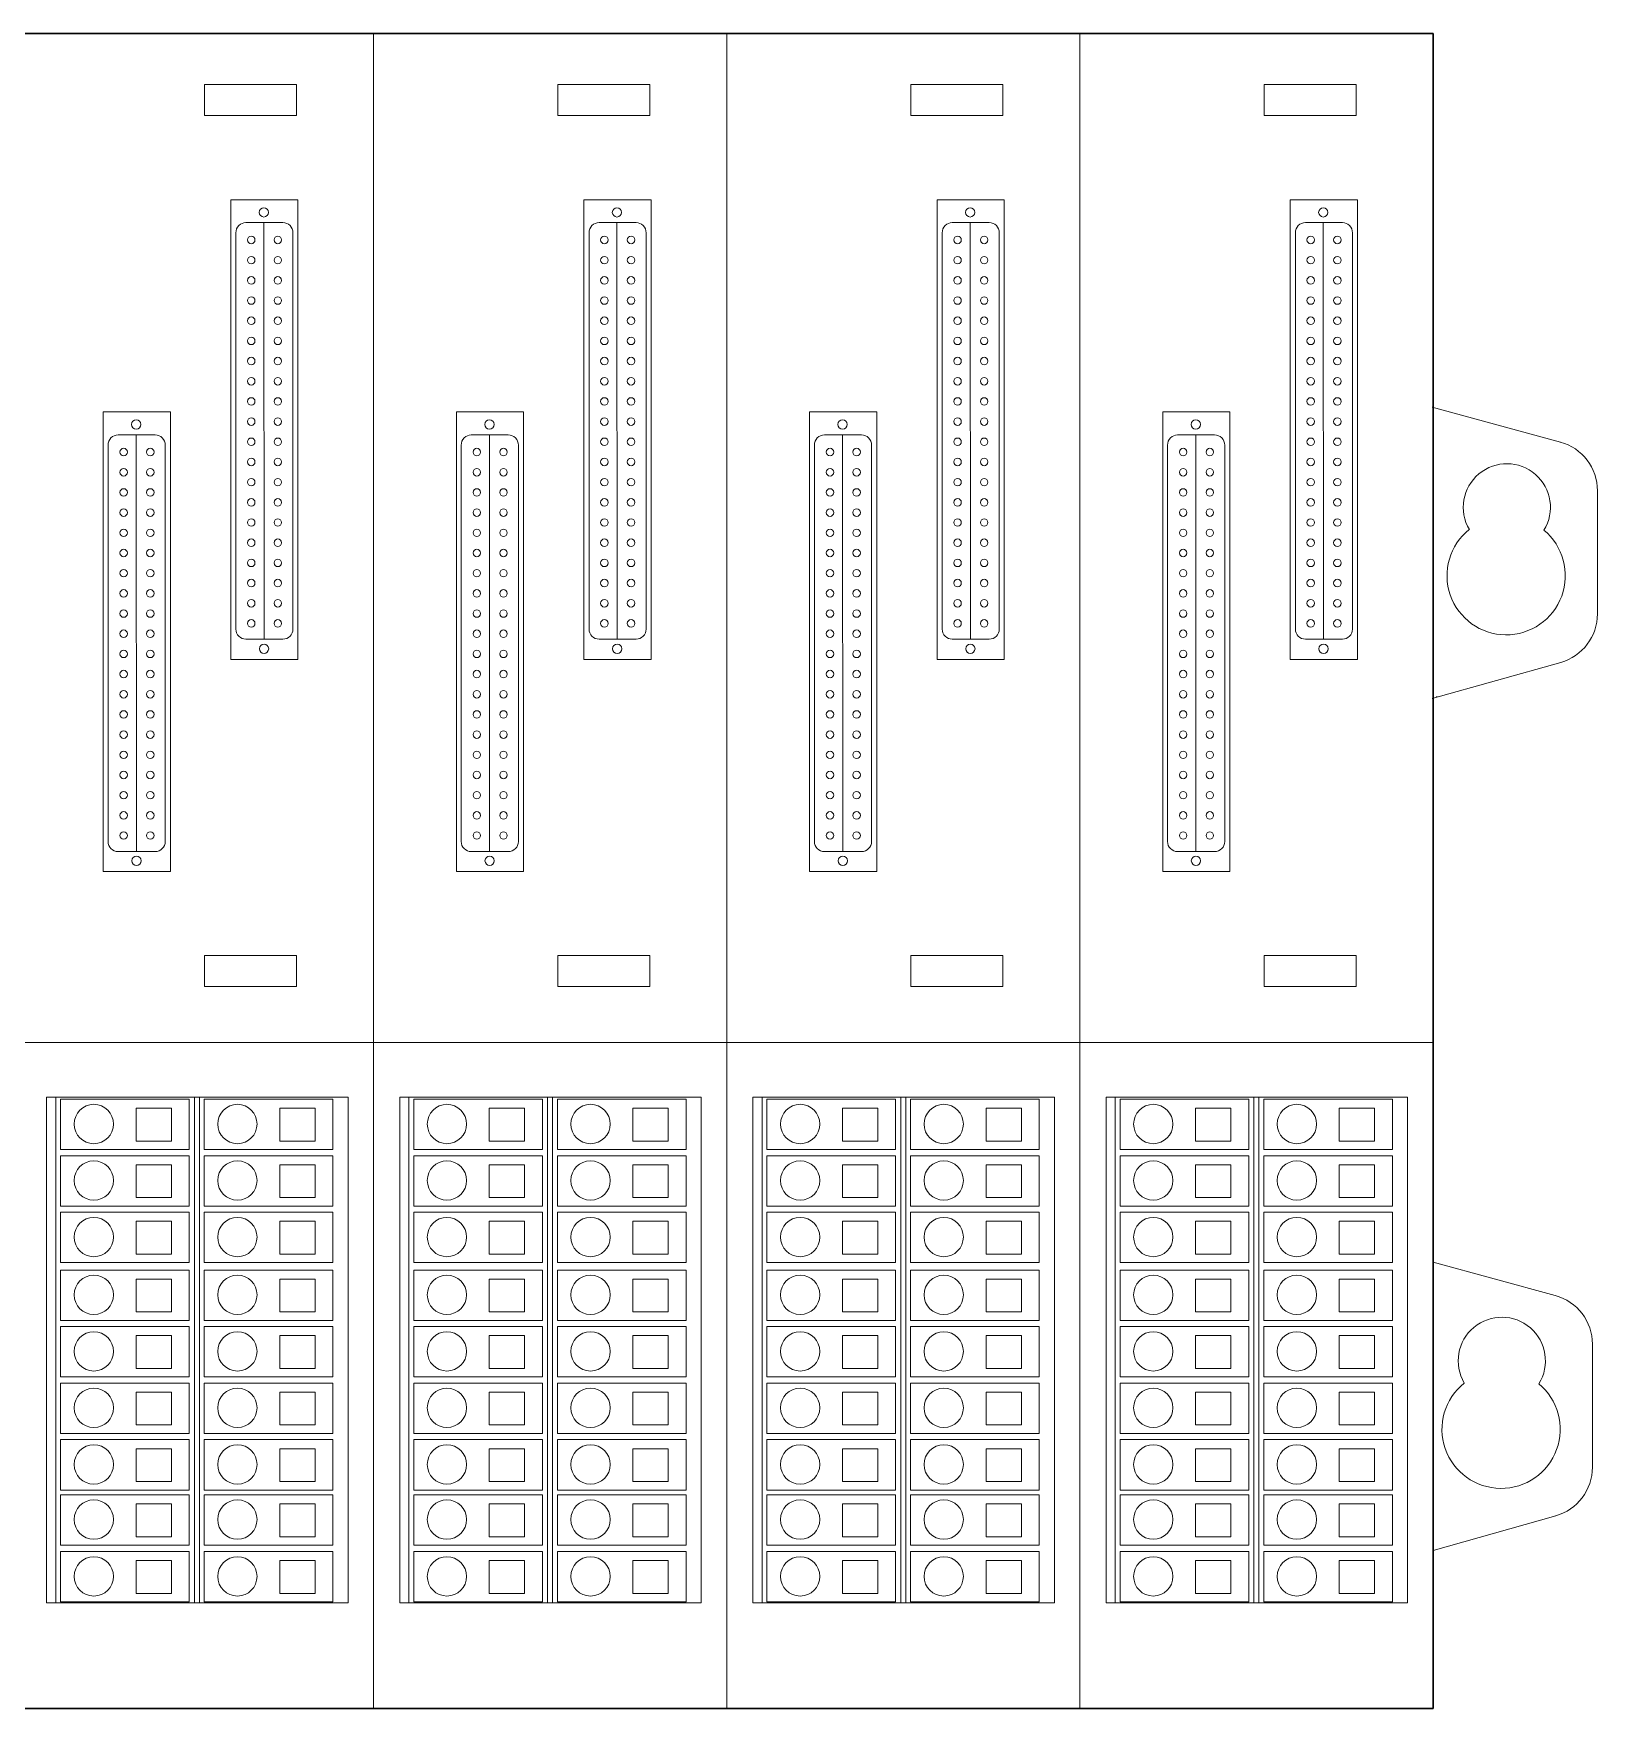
# Model space of a CAD drawing. Header units: millimetres. Extents: x 33157 to 59611, y -29750 to 1750.
# Drawn here: x 55135.3 to 55290.3, y 1074 to 1240 of the extents above; entities that cross this region are included whole.
import ezdxf

# ---------------------------------------------------------------- set-up
doc = ezdxf.new("R2010")
doc.units = ezdxf.units.MM
doc.layers.get('0').update_dxf_attribs({"lineweight": 18})
doc.layers.add('细实线', color=7, linetype='Continuous', lineweight=20)

msp = doc.modelspace()

# ---------------------------------------------------------------- linework, layer by layer
for p, q in [((55169, 1240.01), (55169, 1074.01)), ((55204, 1240.01), (55204, 1074.01)), ((55204, 1240.01), (55204, 1074.01)), ((55239, 1240.01), (55239, 1074.01)), ((55286.61, 1199.53), (55273.9, 1202.99)), ((55290.29, 1182.5), (55290.29, 1194.7)), ((55286.65, 1177.69), (55273.9, 1174.1)), ((55274.29, 1174.26), (55274.45, 1174.26)), ((54854, 1140.01), (55274, 1140.01)), ((55137.5, 1134.61), (55151.24, 1134.61)), ((55137.5, 1134.61), (55137.5, 1084.47)), ((55151.24, 1134.61), (55151.24, 1084.47)), ((55151.24, 1134.61), (55164.99, 1134.61)), ((55151.73, 1134.61), (55151.73, 1084.47)), ((55172.5, 1134.61), (55186.24, 1134.61)), ((55172.5, 1134.61), (55172.5, 1084.47)), ((55186.24, 1134.61), (55186.24, 1084.47)), ((55186.24, 1134.61), (55199.99, 1134.61)), ((55186.73, 1134.61), (55186.73, 1084.47)), ((55207.5, 1134.61), (55221.24, 1134.61)), ((55207.5, 1134.61), (55207.5, 1084.47)), ((55221.24, 1134.61), (55221.24, 1084.47)), ((55221.24, 1134.61), (55234.99, 1134.61)), ((55221.73, 1134.61), (55221.73, 1084.47)), ((55242.5, 1134.61), (55256.24, 1134.61)), ((55242.5, 1134.61), (55242.5, 1084.47)), ((55256.24, 1134.61), (55256.24, 1084.47)), ((55256.24, 1134.61), (55269.99, 1134.61)), ((55256.73, 1134.61), (55256.73, 1084.47)), ((55286.11, 1114.94), (55274, 1118.24)), ((55289.79, 1097.92), (55289.79, 1110.12)), ((55286.15, 1093.1), (55274, 1089.68))]:
    msp.add_line(p, q)
at = {"lineweight": 30}
msp.add_line((55274, 1240.01), (55274, 1074.01), dxfattribs=at)
msp.add_lwpolyline([(55274, 1240.01), (54854, 1240.01), (54854, 1074.01), (55274, 1074.01)], dxfattribs=at)
for points in [[(55152.25, 1234.97), (55152.25, 1231.9), (55161.36, 1231.9), (55161.36, 1234.97)], [(55187.25, 1234.97), (55187.25, 1231.9), (55196.36, 1231.9), (55196.36, 1234.97)], [(55222.25, 1234.97), (55222.25, 1231.9), (55231.36, 1231.9), (55231.36, 1234.97)], [(55257.25, 1234.97), (55257.25, 1231.9), (55266.36, 1231.9), (55266.36, 1234.97)], [(55152.25, 1148.64), (55152.25, 1145.56), (55161.36, 1145.56), (55161.36, 1148.64)], [(55187.25, 1148.64), (55187.25, 1145.56), (55196.36, 1145.56), (55196.36, 1148.64)], [(55222.25, 1148.64), (55222.25, 1145.56), (55231.36, 1145.56), (55231.36, 1148.64)], [(55257.25, 1148.64), (55257.25, 1145.56), (55266.36, 1145.56), (55266.36, 1148.64)], [(55136.59, 1134.61), (55136.59, 1084.47), (55166.47, 1084.47), (55166.47, 1134.61)], [(55137.98, 1134.4), (55137.98, 1129.4), (55150.73, 1129.4), (55150.73, 1134.4)], [(55152.21, 1134.4), (55152.21, 1129.4), (55164.96, 1129.4), (55164.96, 1134.4)], [(55171.59, 1134.61), (55171.59, 1084.47), (55201.47, 1084.47), (55201.47, 1134.61)], [(55172.98, 1134.4), (55172.98, 1129.4), (55185.73, 1129.4), (55185.73, 1134.4)], [(55187.21, 1134.4), (55187.21, 1129.4), (55199.96, 1129.4), (55199.96, 1134.4)], [(55206.59, 1134.61), (55206.59, 1084.47), (55236.47, 1084.47), (55236.47, 1134.61)], [(55207.98, 1134.4), (55207.98, 1129.4), (55220.73, 1129.4), (55220.73, 1134.4)], [(55222.21, 1134.4), (55222.21, 1129.4), (55234.96, 1129.4), (55234.96, 1134.4)], [(55241.59, 1134.61), (55241.59, 1084.47), (55271.47, 1084.47), (55271.47, 1134.61)], [(55242.98, 1134.4), (55242.98, 1129.4), (55255.73, 1129.4), (55255.73, 1134.4)], [(55257.21, 1134.4), (55257.21, 1129.4), (55269.96, 1129.4), (55269.96, 1134.4)], [(55145.46, 1133.5), (55145.46, 1130.25), (55148.97, 1130.25), (55148.97, 1133.5)], [(55159.69, 1133.5), (55159.69, 1130.25), (55163.2, 1130.25), (55163.2, 1133.5)], [(55180.46, 1133.5), (55180.46, 1130.25), (55183.97, 1130.25), (55183.97, 1133.5)], [(55194.69, 1133.5), (55194.69, 1130.25), (55198.2, 1130.25), (55198.2, 1133.5)], [(55215.46, 1133.5), (55215.46, 1130.25), (55218.97, 1130.25), (55218.97, 1133.5)], [(55229.69, 1133.5), (55229.69, 1130.25), (55233.2, 1130.25), (55233.2, 1133.5)], [(55250.46, 1133.5), (55250.46, 1130.25), (55253.97, 1130.25), (55253.97, 1133.5)], [(55264.69, 1133.5), (55264.69, 1130.25), (55268.2, 1130.25), (55268.2, 1133.5)], [(55137.98, 1128.8), (55137.98, 1123.8), (55150.73, 1123.8), (55150.73, 1128.8)], [(55152.21, 1128.8), (55152.21, 1123.8), (55164.96, 1123.8), (55164.96, 1128.8)], [(55172.98, 1128.8), (55172.98, 1123.8), (55185.73, 1123.8), (55185.73, 1128.8)], [(55187.21, 1128.8), (55187.21, 1123.8), (55199.96, 1123.8), (55199.96, 1128.8)], [(55207.98, 1128.8), (55207.98, 1123.8), (55220.73, 1123.8), (55220.73, 1128.8)], [(55222.21, 1128.8), (55222.21, 1123.8), (55234.96, 1123.8), (55234.96, 1128.8)], [(55242.98, 1128.8), (55242.98, 1123.8), (55255.73, 1123.8), (55255.73, 1128.8)], [(55257.21, 1128.8), (55257.21, 1123.8), (55269.96, 1123.8), (55269.96, 1128.8)], [(55145.46, 1127.9), (55145.46, 1124.65), (55148.97, 1124.65), (55148.97, 1127.9)], [(55159.69, 1127.9), (55159.69, 1124.65), (55163.2, 1124.65), (55163.2, 1127.9)], [(55180.46, 1127.9), (55180.46, 1124.65), (55183.97, 1124.65), (55183.97, 1127.9)], [(55194.69, 1127.9), (55194.69, 1124.65), (55198.2, 1124.65), (55198.2, 1127.9)], [(55215.46, 1127.9), (55215.46, 1124.65), (55218.97, 1124.65), (55218.97, 1127.9)], [(55229.69, 1127.9), (55229.69, 1124.65), (55233.2, 1124.65), (55233.2, 1127.9)], [(55250.46, 1127.9), (55250.46, 1124.65), (55253.97, 1124.65), (55253.97, 1127.9)], [(55264.69, 1127.9), (55264.69, 1124.65), (55268.2, 1124.65), (55268.2, 1127.9)], [(55137.98, 1123.2), (55137.98, 1118.2), (55150.73, 1118.2), (55150.73, 1123.2)], [(55145.46, 1122.3), (55145.46, 1119.05), (55148.97, 1119.05), (55148.97, 1122.3)], [(55152.21, 1123.2), (55152.21, 1118.2), (55164.96, 1118.2), (55164.96, 1123.2)], [(55159.69, 1122.3), (55159.69, 1119.05), (55163.2, 1119.05), (55163.2, 1122.3)], [(55172.98, 1123.2), (55172.98, 1118.2), (55185.73, 1118.2), (55185.73, 1123.2)], [(55180.46, 1122.3), (55180.46, 1119.05), (55183.97, 1119.05), (55183.97, 1122.3)], [(55187.21, 1123.2), (55187.21, 1118.2), (55199.96, 1118.2), (55199.96, 1123.2)], [(55194.69, 1122.3), (55194.69, 1119.05), (55198.2, 1119.05), (55198.2, 1122.3)], [(55207.98, 1123.2), (55207.98, 1118.2), (55220.73, 1118.2), (55220.73, 1123.2)], [(55215.46, 1122.3), (55215.46, 1119.05), (55218.97, 1119.05), (55218.97, 1122.3)], [(55222.21, 1123.2), (55222.21, 1118.2), (55234.96, 1118.2), (55234.96, 1123.2)], [(55229.69, 1122.3), (55229.69, 1119.05), (55233.2, 1119.05), (55233.2, 1122.3)], [(55242.98, 1123.2), (55242.98, 1118.2), (55255.73, 1118.2), (55255.73, 1123.2)], [(55250.46, 1122.3), (55250.46, 1119.05), (55253.97, 1119.05), (55253.97, 1122.3)], [(55257.21, 1123.2), (55257.21, 1118.2), (55269.96, 1118.2), (55269.96, 1123.2)], [(55264.69, 1122.3), (55264.69, 1119.05), (55268.2, 1119.05), (55268.2, 1122.3)], [(55137.98, 1117.47), (55137.98, 1112.47), (55150.73, 1112.47), (55150.73, 1117.47)], [(55152.21, 1117.47), (55152.21, 1112.47), (55164.96, 1112.47), (55164.96, 1117.47)], [(55172.98, 1117.47), (55172.98, 1112.47), (55185.73, 1112.47), (55185.73, 1117.47)], [(55187.21, 1117.47), (55187.21, 1112.47), (55199.96, 1112.47), (55199.96, 1117.47)], [(55207.98, 1117.47), (55207.98, 1112.47), (55220.73, 1112.47), (55220.73, 1117.47)], [(55222.21, 1117.47), (55222.21, 1112.47), (55234.96, 1112.47), (55234.96, 1117.47)], [(55242.98, 1117.47), (55242.98, 1112.47), (55255.73, 1112.47), (55255.73, 1117.47)], [(55257.21, 1117.47), (55257.21, 1112.47), (55269.96, 1112.47), (55269.96, 1117.47)], [(55145.46, 1116.57), (55145.46, 1113.32), (55148.97, 1113.32), (55148.97, 1116.57)], [(55159.69, 1116.57), (55159.69, 1113.32), (55163.2, 1113.32), (55163.2, 1116.57)], [(55180.46, 1116.57), (55180.46, 1113.32), (55183.97, 1113.32), (55183.97, 1116.57)], [(55194.69, 1116.57), (55194.69, 1113.32), (55198.2, 1113.32), (55198.2, 1116.57)], [(55215.46, 1116.57), (55215.46, 1113.32), (55218.97, 1113.32), (55218.97, 1116.57)], [(55229.69, 1116.57), (55229.69, 1113.32), (55233.2, 1113.32), (55233.2, 1116.57)], [(55250.46, 1116.57), (55250.46, 1113.32), (55253.97, 1113.32), (55253.97, 1116.57)], [(55264.69, 1116.57), (55264.69, 1113.32), (55268.2, 1113.32), (55268.2, 1116.57)], [(55137.98, 1111.87), (55137.98, 1106.87), (55150.73, 1106.87), (55150.73, 1111.87)], [(55145.46, 1110.97), (55145.46, 1107.72), (55148.97, 1107.72), (55148.97, 1110.97)], [(55152.21, 1111.87), (55152.21, 1106.87), (55164.96, 1106.87), (55164.96, 1111.87)], [(55159.69, 1110.97), (55159.69, 1107.72), (55163.2, 1107.72), (55163.2, 1110.97)], [(55172.98, 1111.87), (55172.98, 1106.87), (55185.73, 1106.87), (55185.73, 1111.87)], [(55180.46, 1110.97), (55180.46, 1107.72), (55183.97, 1107.72), (55183.97, 1110.97)], [(55187.21, 1111.87), (55187.21, 1106.87), (55199.96, 1106.87), (55199.96, 1111.87)], [(55194.69, 1110.97), (55194.69, 1107.72), (55198.2, 1107.72), (55198.2, 1110.97)], [(55207.98, 1111.87), (55207.98, 1106.87), (55220.73, 1106.87), (55220.73, 1111.87)], [(55215.46, 1110.97), (55215.46, 1107.72), (55218.97, 1107.72), (55218.97, 1110.97)], [(55222.21, 1111.87), (55222.21, 1106.87), (55234.96, 1106.87), (55234.96, 1111.87)], [(55229.69, 1110.97), (55229.69, 1107.72), (55233.2, 1107.72), (55233.2, 1110.97)], [(55242.98, 1111.87), (55242.98, 1106.87), (55255.73, 1106.87), (55255.73, 1111.87)], [(55250.46, 1110.97), (55250.46, 1107.72), (55253.97, 1107.72), (55253.97, 1110.97)], [(55257.21, 1111.87), (55257.21, 1106.87), (55269.96, 1106.87), (55269.96, 1111.87)], [(55264.69, 1110.97), (55264.69, 1107.72), (55268.2, 1107.72), (55268.2, 1110.97)], [(55137.98, 1106.27), (55137.98, 1101.27), (55150.73, 1101.27), (55150.73, 1106.27)], [(55152.21, 1106.27), (55152.21, 1101.27), (55164.96, 1101.27), (55164.96, 1106.27)], [(55172.98, 1106.27), (55172.98, 1101.27), (55185.73, 1101.27), (55185.73, 1106.27)], [(55187.21, 1106.27), (55187.21, 1101.27), (55199.96, 1101.27), (55199.96, 1106.27)], [(55207.98, 1106.27), (55207.98, 1101.27), (55220.73, 1101.27), (55220.73, 1106.27)], [(55222.21, 1106.27), (55222.21, 1101.27), (55234.96, 1101.27), (55234.96, 1106.27)], [(55242.98, 1106.27), (55242.98, 1101.27), (55255.73, 1101.27), (55255.73, 1106.27)], [(55257.21, 1106.27), (55257.21, 1101.27), (55269.96, 1101.27), (55269.96, 1106.27)], [(55145.46, 1105.37), (55145.46, 1102.12), (55148.97, 1102.12), (55148.97, 1105.37)], [(55159.69, 1105.37), (55159.69, 1102.12), (55163.2, 1102.12), (55163.2, 1105.37)], [(55180.46, 1105.37), (55180.46, 1102.12), (55183.97, 1102.12), (55183.97, 1105.37)], [(55194.69, 1105.37), (55194.69, 1102.12), (55198.2, 1102.12), (55198.2, 1105.37)], [(55215.46, 1105.37), (55215.46, 1102.12), (55218.97, 1102.12), (55218.97, 1105.37)], [(55229.69, 1105.37), (55229.69, 1102.12), (55233.2, 1102.12), (55233.2, 1105.37)], [(55250.46, 1105.37), (55250.46, 1102.12), (55253.97, 1102.12), (55253.97, 1105.37)], [(55264.69, 1105.37), (55264.69, 1102.12), (55268.2, 1102.12), (55268.2, 1105.37)], [(55137.98, 1100.66), (55137.98, 1095.66), (55150.73, 1095.66), (55150.73, 1100.66)], [(55152.21, 1100.66), (55152.21, 1095.66), (55164.96, 1095.66), (55164.96, 1100.66)], [(55172.98, 1100.66), (55172.98, 1095.66), (55185.73, 1095.66), (55185.73, 1100.66)], [(55187.21, 1100.66), (55187.21, 1095.66), (55199.96, 1095.66), (55199.96, 1100.66)], [(55207.98, 1100.66), (55207.98, 1095.66), (55220.73, 1095.66), (55220.73, 1100.66)], [(55222.21, 1100.66), (55222.21, 1095.66), (55234.96, 1095.66), (55234.96, 1100.66)], [(55242.98, 1100.66), (55242.98, 1095.66), (55255.73, 1095.66), (55255.73, 1100.66)], [(55257.21, 1100.66), (55257.21, 1095.66), (55269.96, 1095.66), (55269.96, 1100.66)], [(55145.46, 1099.76), (55145.46, 1096.51), (55148.97, 1096.51), (55148.97, 1099.76)], [(55159.69, 1099.76), (55159.69, 1096.51), (55163.2, 1096.51), (55163.2, 1099.76)], [(55180.46, 1099.76), (55180.46, 1096.51), (55183.97, 1096.51), (55183.97, 1099.76)], [(55194.69, 1099.76), (55194.69, 1096.51), (55198.2, 1096.51), (55198.2, 1099.76)], [(55215.46, 1099.76), (55215.46, 1096.51), (55218.97, 1096.51), (55218.97, 1099.76)], [(55229.69, 1099.76), (55229.69, 1096.51), (55233.2, 1096.51), (55233.2, 1099.76)], [(55250.46, 1099.76), (55250.46, 1096.51), (55253.97, 1096.51), (55253.97, 1099.76)], [(55264.69, 1099.76), (55264.69, 1096.51), (55268.2, 1096.51), (55268.2, 1099.76)], [(55137.98, 1095.19), (55137.98, 1090.19), (55150.73, 1090.19), (55150.73, 1095.19)], [(55145.46, 1094.3), (55145.46, 1091.04), (55148.97, 1091.04), (55148.97, 1094.3)], [(55152.21, 1095.19), (55152.21, 1090.19), (55164.96, 1090.19), (55164.96, 1095.19)], [(55159.69, 1094.3), (55159.69, 1091.04), (55163.2, 1091.04), (55163.2, 1094.3)], [(55172.98, 1095.19), (55172.98, 1090.19), (55185.73, 1090.19), (55185.73, 1095.19)], [(55180.46, 1094.3), (55180.46, 1091.04), (55183.97, 1091.04), (55183.97, 1094.3)], [(55187.21, 1095.19), (55187.21, 1090.19), (55199.96, 1090.19), (55199.96, 1095.19)], [(55194.69, 1094.3), (55194.69, 1091.04), (55198.2, 1091.04), (55198.2, 1094.3)], [(55207.98, 1095.19), (55207.98, 1090.19), (55220.73, 1090.19), (55220.73, 1095.19)], [(55215.46, 1094.3), (55215.46, 1091.04), (55218.97, 1091.04), (55218.97, 1094.3)], [(55222.21, 1095.19), (55222.21, 1090.19), (55234.96, 1090.19), (55234.96, 1095.19)], [(55229.69, 1094.3), (55229.69, 1091.04), (55233.2, 1091.04), (55233.2, 1094.3)], [(55242.98, 1095.19), (55242.98, 1090.19), (55255.73, 1090.19), (55255.73, 1095.19)], [(55250.46, 1094.3), (55250.46, 1091.04), (55253.97, 1091.04), (55253.97, 1094.3)], [(55257.21, 1095.19), (55257.21, 1090.19), (55269.96, 1090.19), (55269.96, 1095.19)], [(55264.69, 1094.3), (55264.69, 1091.04), (55268.2, 1091.04), (55268.2, 1094.3)], [(55137.98, 1089.57), (55137.98, 1084.57), (55150.73, 1084.57), (55150.73, 1089.57)], [(55152.21, 1089.57), (55152.21, 1084.57), (55164.96, 1084.57), (55164.96, 1089.57)], [(55172.98, 1089.57), (55172.98, 1084.57), (55185.73, 1084.57), (55185.73, 1089.57)], [(55187.21, 1089.57), (55187.21, 1084.57), (55199.96, 1084.57), (55199.96, 1089.57)], [(55207.98, 1089.57), (55207.98, 1084.57), (55220.73, 1084.57), (55220.73, 1089.57)], [(55222.21, 1089.57), (55222.21, 1084.57), (55234.96, 1084.57), (55234.96, 1089.57)], [(55242.98, 1089.57), (55242.98, 1084.57), (55255.73, 1084.57), (55255.73, 1089.57)], [(55257.21, 1089.57), (55257.21, 1084.57), (55269.96, 1084.57), (55269.96, 1089.57)], [(55145.46, 1088.67), (55145.46, 1085.42), (55148.97, 1085.42), (55148.97, 1088.67)], [(55159.69, 1088.67), (55159.69, 1085.42), (55163.2, 1085.42), (55163.2, 1088.67)], [(55180.46, 1088.67), (55180.46, 1085.42), (55183.97, 1085.42), (55183.97, 1088.67)], [(55194.69, 1088.67), (55194.69, 1085.42), (55198.2, 1085.42), (55198.2, 1088.67)], [(55215.46, 1088.67), (55215.46, 1085.42), (55218.97, 1085.42), (55218.97, 1088.67)], [(55229.69, 1088.67), (55229.69, 1085.42), (55233.2, 1085.42), (55233.2, 1088.67)], [(55250.46, 1088.67), (55250.46, 1085.42), (55253.97, 1085.42), (55253.97, 1088.67)], [(55264.69, 1088.67), (55264.69, 1085.42), (55268.2, 1085.42), (55268.2, 1088.67)]]:
    msp.add_lwpolyline(points, close=True)
for centre in [(55141.27, 1131.94), (55155.5, 1131.94), (55176.27, 1131.94), (55190.5, 1131.94), (55211.27, 1131.94), (55225.5, 1131.94), (55246.27, 1131.94), (55260.5, 1131.94), (55141.27, 1126.34), (55155.5, 1126.34), (55176.27, 1126.34), (55190.5, 1126.34), (55211.27, 1126.34), (55225.5, 1126.34), (55246.27, 1126.34), (55260.5, 1126.34), (55141.27, 1120.74), (55155.5, 1120.74), (55176.27, 1120.74), (55190.5, 1120.74), (55211.27, 1120.74), (55225.5, 1120.74), (55246.27, 1120.74), (55260.5, 1120.74), (55141.27, 1115.01), (55155.5, 1115.01), (55176.27, 1115.01), (55190.5, 1115.01), (55211.27, 1115.01), (55225.5, 1115.01), (55246.27, 1115.01), (55260.5, 1115.01), (55141.27, 1109.41), (55155.5, 1109.41), (55176.27, 1109.41), (55190.5, 1109.41), (55211.27, 1109.41), (55225.5, 1109.41), (55246.27, 1109.41), (55260.5, 1109.41), (55141.27, 1103.81), (55155.5, 1103.81), (55176.27, 1103.81), (55190.5, 1103.81), (55211.27, 1103.81), (55225.5, 1103.81), (55246.27, 1103.81), (55260.5, 1103.81), (55141.27, 1098.2), (55155.5, 1098.2), (55176.27, 1098.2), (55190.5, 1098.2), (55211.27, 1098.2), (55225.5, 1098.2), (55246.27, 1098.2), (55260.5, 1098.2), (55141.27, 1092.74), (55155.5, 1092.74), (55176.27, 1092.74), (55190.5, 1092.74), (55211.27, 1092.74), (55225.5, 1092.74), (55246.27, 1092.74), (55260.5, 1092.74), (55141.27, 1087.11), (55155.5, 1087.11), (55176.27, 1087.11), (55190.5, 1087.11), (55211.27, 1087.11), (55225.5, 1087.11), (55246.27, 1087.11), (55260.5, 1087.11)]:
    msp.add_circle(centre, 1.95)
for centre, radius, start, end in [((55285.29, 1194.7), 5, 0, 74.7449), ((55281.31, 1193.06), 4.32, 328.3, 210.6524), ((55281.24, 1186.28), 5.86, 128.6083, 50.3442), ((55285.29, 1182.5), 5, 285.7247, 0), ((55284.79, 1110.12), 5, 360, 74.7449), ((55280.81, 1108.47), 4.32, 328.3, 210.6524), ((55280.74, 1101.69), 5.86, 128.6083, 50.3442), ((55284.79, 1097.92), 5, 285.7247, 0)]:
    msp.add_arc(centre, radius, start, end)
at = {"layer": '细实线'}
for p, q in [((55158.12, 1221.24), (55158.14, 1179.96)), ((55193.12, 1221.24), (55193.14, 1179.96)), ((55228.12, 1221.24), (55228.14, 1179.96)), ((55263.12, 1221.24), (55263.14, 1179.96)), ((55145.48, 1200.23), (55145.5, 1158.94)), ((55180.48, 1200.23), (55180.5, 1158.94)), ((55215.48, 1200.23), (55215.5, 1158.94)), ((55250.48, 1200.23), (55250.5, 1158.94))]:
    msp.add_line(p, q, dxfattribs=at)
for points in [[(55154.84, 1223.53), (55161.5, 1223.53), (55161.5, 1177.99), (55154.84, 1177.99)], [(55189.84, 1223.53), (55196.5, 1223.53), (55196.5, 1177.99), (55189.84, 1177.99)], [(55224.84, 1223.53), (55231.5, 1223.53), (55231.5, 1177.99), (55224.84, 1177.99)], [(55259.84, 1223.53), (55266.5, 1223.53), (55266.5, 1177.99), (55259.84, 1177.99)], [(55142.2, 1202.51), (55148.87, 1202.51), (55148.87, 1156.97), (55142.2, 1156.97)], [(55177.2, 1202.51), (55183.87, 1202.51), (55183.87, 1156.97), (55177.2, 1156.97)], [(55212.2, 1202.51), (55218.87, 1202.51), (55218.87, 1156.97), (55212.2, 1156.97)], [(55247.2, 1202.51), (55253.87, 1202.51), (55253.87, 1156.97), (55247.2, 1156.97)]]:
    msp.add_lwpolyline(points, close=True, dxfattribs=at)
for points in [[(55156.35, 1221.27), (55160.01, 1221.27, -0.414214), (55161.01, 1220.27), (55161.01, 1180.99, -0.414214), (55160.01, 1179.99), (55156.35, 1179.99, -0.414214), (55155.35, 1180.99), (55155.35, 1220.27, -0.414214)], [(55191.35, 1221.27), (55195.01, 1221.27, -0.414214), (55196.01, 1220.27), (55196.01, 1180.99, -0.414214), (55195.01, 1179.99), (55191.35, 1179.99, -0.414214), (55190.35, 1180.99), (55190.35, 1220.27, -0.414214)], [(55226.35, 1221.27), (55230.01, 1221.27, -0.414214), (55231.01, 1220.27), (55231.01, 1180.99, -0.414214), (55230.01, 1179.99), (55226.35, 1179.99, -0.414214), (55225.35, 1180.99), (55225.35, 1220.27, -0.414214)], [(55261.35, 1221.27), (55265.01, 1221.27, -0.414214), (55266.01, 1220.27), (55266.01, 1180.99, -0.414214), (55265.01, 1179.99), (55261.35, 1179.99, -0.414214), (55260.35, 1180.99), (55260.35, 1220.27, -0.414214)], [(55143.68, 1200.23), (55147.35, 1200.23, -0.414214), (55148.35, 1199.23), (55148.35, 1159.94, -0.414214), (55147.35, 1158.94), (55143.68, 1158.94, -0.414214), (55142.68, 1159.94), (55142.68, 1199.23, -0.414214)], [(55178.68, 1200.23), (55182.35, 1200.23, -0.414214), (55183.35, 1199.23), (55183.35, 1159.94, -0.414214), (55182.35, 1158.94), (55178.68, 1158.94, -0.414214), (55177.68, 1159.94), (55177.68, 1199.23, -0.414214)], [(55213.68, 1200.23), (55217.35, 1200.23, -0.414214), (55218.35, 1199.23), (55218.35, 1159.94, -0.414214), (55217.35, 1158.94), (55213.68, 1158.94, -0.414214), (55212.68, 1159.94), (55212.68, 1199.23, -0.414214)], [(55248.68, 1200.23), (55252.35, 1200.23, -0.414214), (55253.35, 1199.23), (55253.35, 1159.94, -0.414214), (55252.35, 1158.94), (55248.68, 1158.94, -0.414214), (55247.68, 1159.94), (55247.68, 1199.23, -0.414214)]]:
    msp.add_lwpolyline(points, format="xyb", close=True, dxfattribs=at)
for centre, radius in [((55158.12, 1222.29), 0.462), ((55193.12, 1222.29), 0.462), ((55228.12, 1222.29), 0.462), ((55263.12, 1222.29), 0.462), ((55156.87, 1219.55), 0.373), ((55159.51, 1219.55), 0.373), ((55191.87, 1219.55), 0.373), ((55194.51, 1219.55), 0.373), ((55226.87, 1219.55), 0.373), ((55229.51, 1219.55), 0.373), ((55261.87, 1219.55), 0.373), ((55264.51, 1219.55), 0.373), ((55156.87, 1217.55), 0.373), ((55159.51, 1217.55), 0.373), ((55191.87, 1217.55), 0.373), ((55194.51, 1217.55), 0.373), ((55226.87, 1217.55), 0.373), ((55229.51, 1217.55), 0.373), ((55261.87, 1217.55), 0.373), ((55264.51, 1217.55), 0.373), ((55156.87, 1215.55), 0.373), ((55159.51, 1215.55), 0.373), ((55191.87, 1215.55), 0.373), ((55194.51, 1215.55), 0.373), ((55226.87, 1215.55), 0.373), ((55229.51, 1215.55), 0.373), ((55261.87, 1215.55), 0.373), ((55264.51, 1215.55), 0.373), ((55156.87, 1213.55), 0.373), ((55159.51, 1213.55), 0.373), ((55191.87, 1213.55), 0.373), ((55194.51, 1213.55), 0.373), ((55226.87, 1213.55), 0.373), ((55229.51, 1213.55), 0.373), ((55261.87, 1213.55), 0.373), ((55264.51, 1213.55), 0.373), ((55156.87, 1211.55), 0.373), ((55159.51, 1211.55), 0.373), ((55191.87, 1211.55), 0.373), ((55194.51, 1211.55), 0.373), ((55226.87, 1211.55), 0.373), ((55229.51, 1211.55), 0.373), ((55261.87, 1211.55), 0.373), ((55264.51, 1211.55), 0.373), ((55156.87, 1209.55), 0.373), ((55159.51, 1209.55), 0.373), ((55191.87, 1209.55), 0.373), ((55194.51, 1209.55), 0.373), ((55226.87, 1209.55), 0.373), ((55229.51, 1209.55), 0.373), ((55261.87, 1209.55), 0.373), ((55264.51, 1209.55), 0.373), ((55156.87, 1207.55), 0.373), ((55159.51, 1207.55), 0.373), ((55191.87, 1207.55), 0.373), ((55194.51, 1207.55), 0.373), ((55226.87, 1207.55), 0.373), ((55229.51, 1207.55), 0.373), ((55261.87, 1207.55), 0.373), ((55264.51, 1207.55), 0.373), ((55156.87, 1205.55), 0.373), ((55159.51, 1205.55), 0.373), ((55191.87, 1205.55), 0.373), ((55194.51, 1205.55), 0.373), ((55226.87, 1205.55), 0.373), ((55229.51, 1205.55), 0.373), ((55261.87, 1205.55), 0.373), ((55264.51, 1205.55), 0.373), ((55156.87, 1203.55), 0.373), ((55159.51, 1203.55), 0.373), ((55191.87, 1203.55), 0.373), ((55194.51, 1203.55), 0.373), ((55226.87, 1203.55), 0.373), ((55229.51, 1203.55), 0.373), ((55261.87, 1203.55), 0.373), ((55264.51, 1203.55), 0.373), ((55156.87, 1201.55), 0.373), ((55159.51, 1201.55), 0.373), ((55191.87, 1201.55), 0.373), ((55194.51, 1201.55), 0.373), ((55226.87, 1201.55), 0.373), ((55229.51, 1201.55), 0.373), ((55261.87, 1201.55), 0.373), ((55264.51, 1201.55), 0.373), ((55145.48, 1201.27), 0.462), ((55180.48, 1201.27), 0.462), ((55215.48, 1201.27), 0.462), ((55250.48, 1201.27), 0.462), ((55144.23, 1198.53), 0.373), ((55146.87, 1198.53), 0.373), ((55156.87, 1199.55), 0.373), ((55159.51, 1199.55), 0.373), ((55179.23, 1198.53), 0.373), ((55181.87, 1198.53), 0.373), ((55191.87, 1199.55), 0.373), ((55194.51, 1199.55), 0.373), ((55214.23, 1198.53), 0.373), ((55216.87, 1198.53), 0.373), ((55226.87, 1199.55), 0.373), ((55229.51, 1199.55), 0.373), ((55249.23, 1198.53), 0.373), ((55251.87, 1198.53), 0.373), ((55261.87, 1199.55), 0.373), ((55264.51, 1199.55), 0.373), ((55144.23, 1196.53), 0.373), ((55146.87, 1196.53), 0.373), ((55156.87, 1197.55), 0.373), ((55159.51, 1197.55), 0.373), ((55179.23, 1196.53), 0.373), ((55181.87, 1196.53), 0.373), ((55191.87, 1197.55), 0.373), ((55194.51, 1197.55), 0.373), ((55214.23, 1196.53), 0.373), ((55216.87, 1196.53), 0.373), ((55226.87, 1197.55), 0.373), ((55229.51, 1197.55), 0.373), ((55249.23, 1196.53), 0.373), ((55251.87, 1196.53), 0.373), ((55261.87, 1197.55), 0.373), ((55264.51, 1197.55), 0.373), ((55156.87, 1195.55), 0.373), ((55159.51, 1195.55), 0.373), ((55191.87, 1195.55), 0.373), ((55194.51, 1195.55), 0.373), ((55226.87, 1195.55), 0.373), ((55229.51, 1195.55), 0.373), ((55261.87, 1195.55), 0.373), ((55264.51, 1195.55), 0.373), ((55144.23, 1194.53), 0.373), ((55146.87, 1194.53), 0.373), ((55156.87, 1193.55), 0.373), ((55159.51, 1193.55), 0.373), ((55179.23, 1194.53), 0.373), ((55181.87, 1194.53), 0.373), ((55191.87, 1193.55), 0.373), ((55194.51, 1193.55), 0.373), ((55214.23, 1194.53), 0.373), ((55216.87, 1194.53), 0.373), ((55226.87, 1193.55), 0.373), ((55229.51, 1193.55), 0.373), ((55249.23, 1194.53), 0.373), ((55251.87, 1194.53), 0.373), ((55261.87, 1193.55), 0.373), ((55264.51, 1193.55), 0.373), ((55144.23, 1192.53), 0.373), ((55146.87, 1192.53), 0.373), ((55156.87, 1191.55), 0.373), ((55159.51, 1191.55), 0.373), ((55179.23, 1192.53), 0.373), ((55181.87, 1192.53), 0.373), ((55191.87, 1191.55), 0.373), ((55194.51, 1191.55), 0.373), ((55214.23, 1192.53), 0.373), ((55216.87, 1192.53), 0.373), ((55226.87, 1191.55), 0.373), ((55229.51, 1191.55), 0.373), ((55249.23, 1192.53), 0.373), ((55251.87, 1192.53), 0.373), ((55261.87, 1191.55), 0.373), ((55264.51, 1191.55), 0.373), ((55144.23, 1190.53), 0.373), ((55146.87, 1190.53), 0.373), ((55179.23, 1190.53), 0.373), ((55181.87, 1190.53), 0.373), ((55214.23, 1190.53), 0.373), ((55216.87, 1190.53), 0.373), ((55249.23, 1190.53), 0.373), ((55251.87, 1190.53), 0.373), ((55144.23, 1188.53), 0.373), ((55146.87, 1188.53), 0.373), ((55156.87, 1189.55), 0.373), ((55159.51, 1189.55), 0.373), ((55179.23, 1188.53), 0.373), ((55181.87, 1188.53), 0.373), ((55191.87, 1189.55), 0.373), ((55194.51, 1189.55), 0.373), ((55214.23, 1188.53), 0.373), ((55216.87, 1188.53), 0.373), ((55226.87, 1189.55), 0.373), ((55229.51, 1189.55), 0.373), ((55249.23, 1188.53), 0.373), ((55251.87, 1188.53), 0.373), ((55261.87, 1189.55), 0.373), ((55264.51, 1189.55), 0.373), ((55144.23, 1186.53), 0.373), ((55146.87, 1186.53), 0.373), ((55156.87, 1187.55), 0.373), ((55159.51, 1187.55), 0.373), ((55179.23, 1186.53), 0.373), ((55181.87, 1186.53), 0.373), ((55191.87, 1187.55), 0.373), ((55194.51, 1187.55), 0.373), ((55214.23, 1186.53), 0.373), ((55216.87, 1186.53), 0.373), ((55226.87, 1187.55), 0.373), ((55229.51, 1187.55), 0.373), ((55249.23, 1186.53), 0.373), ((55251.87, 1186.53), 0.373), ((55261.87, 1187.55), 0.373), ((55264.51, 1187.55), 0.373), ((55156.87, 1185.55), 0.373), ((55159.51, 1185.55), 0.373), ((55191.87, 1185.55), 0.373), ((55194.51, 1185.55), 0.373), ((55226.87, 1185.55), 0.373), ((55229.51, 1185.55), 0.373), ((55261.87, 1185.55), 0.373), ((55264.51, 1185.55), 0.373), ((55144.23, 1184.53), 0.373), ((55146.87, 1184.53), 0.373), ((55156.87, 1183.55), 0.373), ((55159.51, 1183.55), 0.373), ((55179.23, 1184.53), 0.373), ((55181.87, 1184.53), 0.373), ((55191.87, 1183.55), 0.373), ((55194.51, 1183.55), 0.373), ((55214.23, 1184.53), 0.373), ((55216.87, 1184.53), 0.373), ((55226.87, 1183.55), 0.373), ((55229.51, 1183.55), 0.373), ((55249.23, 1184.53), 0.373), ((55251.87, 1184.53), 0.373), ((55261.87, 1183.55), 0.373), ((55264.51, 1183.55), 0.373), ((55144.23, 1182.53), 0.373), ((55146.87, 1182.53), 0.373), ((55156.87, 1181.55), 0.373), ((55159.51, 1181.55), 0.373), ((55179.23, 1182.53), 0.373), ((55181.87, 1182.53), 0.373), ((55191.87, 1181.55), 0.373), ((55194.51, 1181.55), 0.373), ((55214.23, 1182.53), 0.373), ((55216.87, 1182.53), 0.373), ((55226.87, 1181.55), 0.373), ((55229.51, 1181.55), 0.373), ((55249.23, 1182.53), 0.373), ((55251.87, 1182.53), 0.373), ((55261.87, 1181.55), 0.373), ((55264.51, 1181.55), 0.373), ((55144.23, 1180.53), 0.373), ((55146.87, 1180.53), 0.373), ((55179.23, 1180.53), 0.373), ((55181.87, 1180.53), 0.373), ((55214.23, 1180.53), 0.373), ((55216.87, 1180.53), 0.373), ((55249.23, 1180.53), 0.373), ((55251.87, 1180.53), 0.373), ((55144.23, 1178.53), 0.373), ((55146.87, 1178.53), 0.373), ((55158.14, 1179.04), 0.462), ((55179.23, 1178.53), 0.373), ((55181.87, 1178.53), 0.373), ((55193.14, 1179.04), 0.462), ((55214.23, 1178.53), 0.373), ((55216.87, 1178.53), 0.373), ((55228.14, 1179.04), 0.462), ((55249.23, 1178.53), 0.373), ((55251.87, 1178.53), 0.373), ((55263.14, 1179.04), 0.462), ((55144.23, 1176.53), 0.373), ((55146.87, 1176.53), 0.373), ((55179.23, 1176.53), 0.373), ((55181.87, 1176.53), 0.373), ((55214.23, 1176.53), 0.373), ((55216.87, 1176.53), 0.373), ((55249.23, 1176.53), 0.373), ((55251.87, 1176.53), 0.373), ((55144.23, 1174.53), 0.373), ((55146.87, 1174.53), 0.373), ((55179.23, 1174.53), 0.373), ((55181.87, 1174.53), 0.373), ((55214.23, 1174.53), 0.373), ((55216.87, 1174.53), 0.373), ((55249.23, 1174.53), 0.373), ((55251.87, 1174.53), 0.373), ((55144.23, 1172.53), 0.373), ((55146.87, 1172.53), 0.373), ((55179.23, 1172.53), 0.373), ((55181.87, 1172.53), 0.373), ((55214.23, 1172.53), 0.373), ((55216.87, 1172.53), 0.373), ((55249.23, 1172.53), 0.373), ((55251.87, 1172.53), 0.373), ((55144.23, 1170.53), 0.373), ((55146.87, 1170.53), 0.373), ((55179.23, 1170.53), 0.373), ((55181.87, 1170.53), 0.373), ((55214.23, 1170.53), 0.373), ((55216.87, 1170.53), 0.373), ((55249.23, 1170.53), 0.373), ((55251.87, 1170.53), 0.373), ((55144.23, 1168.53), 0.373), ((55146.87, 1168.53), 0.373), ((55179.23, 1168.53), 0.373), ((55181.87, 1168.53), 0.373), ((55214.23, 1168.53), 0.373), ((55216.87, 1168.53), 0.373), ((55249.23, 1168.53), 0.373), ((55251.87, 1168.53), 0.373), ((55144.23, 1166.53), 0.373), ((55146.87, 1166.53), 0.373), ((55179.23, 1166.53), 0.373), ((55181.87, 1166.53), 0.373), ((55214.23, 1166.53), 0.373), ((55216.87, 1166.53), 0.373), ((55249.23, 1166.53), 0.373), ((55251.87, 1166.53), 0.373), ((55144.23, 1164.53), 0.373), ((55146.87, 1164.53), 0.373), ((55179.23, 1164.53), 0.373), ((55181.87, 1164.53), 0.373), ((55214.23, 1164.53), 0.373), ((55216.87, 1164.53), 0.373), ((55249.23, 1164.53), 0.373), ((55251.87, 1164.53), 0.373), ((55144.23, 1162.53), 0.373), ((55146.87, 1162.53), 0.373), ((55179.23, 1162.53), 0.373), ((55181.87, 1162.53), 0.373), ((55214.23, 1162.53), 0.373), ((55216.87, 1162.53), 0.373), ((55249.23, 1162.53), 0.373), ((55251.87, 1162.53), 0.373), ((55144.23, 1160.53), 0.373), ((55146.87, 1160.53), 0.373), ((55179.23, 1160.53), 0.373), ((55181.87, 1160.53), 0.373), ((55214.23, 1160.53), 0.373), ((55216.87, 1160.53), 0.373), ((55249.23, 1160.53), 0.373), ((55251.87, 1160.53), 0.373), ((55145.5, 1158.03), 0.462), ((55180.5, 1158.03), 0.462), ((55215.5, 1158.03), 0.462), ((55250.5, 1158.03), 0.462)]:
    msp.add_circle(centre, radius, dxfattribs=at)

doc.saveas('drawing.dxf')
